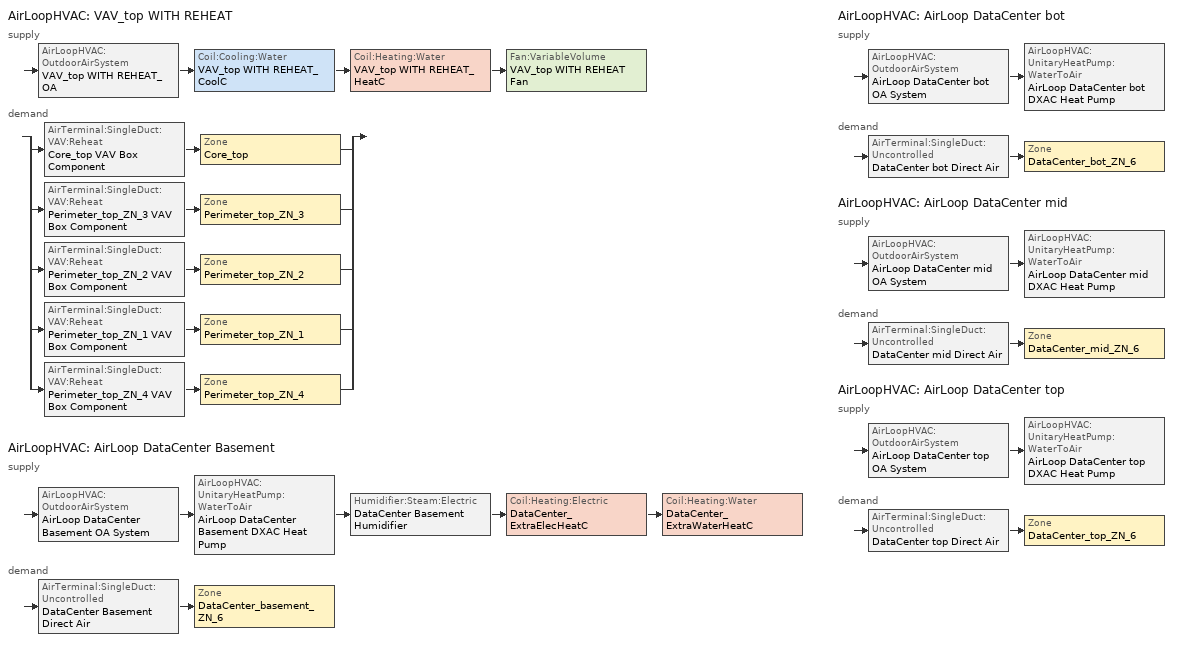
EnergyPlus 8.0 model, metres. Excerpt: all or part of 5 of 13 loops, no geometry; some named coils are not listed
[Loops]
AirLoopHVAC 'VAV_top WITH REHEAT'
 supply: AirLoopHVAC:OutdoorAirSystem 'VAV_top WITH REHEAT_OA' > Coil:Cooling:Water 'VAV_top WITH REHEAT_CoolC' > Coil:Heating:Water 'VAV_top WITH REHEAT_HeatC' > Fan:VariableVolume 'VAV_top WITH REHEAT Fan'
 demand: split
  | AirTerminal:SingleDuct:VAV:Reheat 'Core_top VAV Box Component' > Zone 'Core_top'
  | AirTerminal:SingleDuct:VAV:Reheat 'Perimeter_top_ZN_3 VAV Box Component' > Zone 'Perimeter_top_ZN_3'
  | AirTerminal:SingleDuct:VAV:Reheat 'Perimeter_top_ZN_2 VAV Box Component' > Zone 'Perimeter_top_ZN_2'
  | AirTerminal:SingleDuct:VAV:Reheat 'Perimeter_top_ZN_1 VAV Box Component' > Zone 'Perimeter_top_ZN_1'
  | AirTerminal:SingleDuct:VAV:Reheat 'Perimeter_top_ZN_4 VAV Box Component' > Zone 'Perimeter_top_ZN_4'
AirLoopHVAC 'AirLoop DataCenter Basement'
 supply: AirLoopHVAC:OutdoorAirSystem 'AirLoop DataCenter Basement OA System' > AirLoopHVAC:UnitaryHeatPump:WaterToAir 'AirLoop DataCenter Basement DXAC Heat Pump' > Humidifier:Steam:Electric 'DataCenter Basement Humidifier' > Coil:Heating:Electric 'DataCenter_ExtraElecHeatC' > Coil:Heating:Water 'DataCenter_ExtraWaterHeatC'
 demand: AirTerminal:SingleDuct:Uncontrolled 'DataCenter Basement Direct Air' > Zone 'DataCenter_basement_ZN_6'
AirLoopHVAC 'AirLoop DataCenter bot'
 supply: AirLoopHVAC:OutdoorAirSystem 'AirLoop DataCenter bot OA System' > AirLoopHVAC:UnitaryHeatPump:WaterToAir 'AirLoop DataCenter bot DXAC Heat Pump'
 demand: AirTerminal:SingleDuct:Uncontrolled 'DataCenter bot Direct Air' > Zone 'DataCenter_bot_ZN_6'
AirLoopHVAC 'AirLoop DataCenter mid'
 supply: AirLoopHVAC:OutdoorAirSystem 'AirLoop DataCenter mid OA System' > AirLoopHVAC:UnitaryHeatPump:WaterToAir 'AirLoop DataCenter mid DXAC Heat Pump'
 demand: AirTerminal:SingleDuct:Uncontrolled 'DataCenter mid Direct Air' > Zone 'DataCenter_mid_ZN_6'
AirLoopHVAC 'AirLoop DataCenter top'
 supply: AirLoopHVAC:OutdoorAirSystem 'AirLoop DataCenter top OA System' > AirLoopHVAC:UnitaryHeatPump:WaterToAir 'AirLoop DataCenter top DXAC Heat Pump'
 demand: AirTerminal:SingleDuct:Uncontrolled 'DataCenter top Direct Air' > Zone 'DataCenter_top_ZN_6'
[Sizing:Zone] Zone Cooling Design Supply Air Temperature Input Method=SupplyAirTemperature; Zone Cooling Design Supply Air Temperature {C}=12.8; Zone Heating Design Supply Air Temperature Input Method=SupplyAirTemperature; Zone Heating Design Supply Air Temperature {C}=40; Zone Cooling Design Supply Air Humidity Ratio {kg-H2O/kg-air}=0.007; Zone Heating Design Supply Air Humidity Ratio {kg-H2O/kg-air}=0.008; Zone Heating Sizing Factor=0; Cooling Design Air Flow Method=DesignDay; Cooling Design Air Flow Rate {m3/s}=0; Cooling Minimum Air Flow {m3/s}=0; Cooling Minimum Air Flow Fraction=0; Heating Design Air Flow Method=DesignDay; Heating Design Air Flow Rate {m3/s}=0
Name | Design Specification Outdoor Air Object | Zone Cooling Sizing Factor
Core_top | SZ DSOA Core_top | 0
Perimeter_top_ZN_3 | SZ DSOA Perimeter_top_ZN_3 | 0
Perimeter_top_ZN_2 | SZ DSOA Perimeter_top_ZN_2 | 0
Perimeter_top_ZN_1 | SZ DSOA Perimeter_top_ZN_1 | 0
Perimeter_top_ZN_4 | SZ DSOA Perimeter_top_ZN_4 | 0
DataCenter_basement_ZN_6 | SZ DSOA DataCenter_basement_ZN_6 | 1.2
DataCenter_bot_ZN_6 | SZ DSOA DataCenter_bot_ZN_6 | 1.2
DataCenter_mid_ZN_6 | SZ DSOA DataCenter_mid_ZN_6 | 1.2
DataCenter_top_ZN_6 | SZ DSOA DataCenter_top_ZN_6 | 1.2
[DesignSpecification:OutdoorAir]
Name | Outdoor Air Method | outside air flow per zone area {m3/s-m2} | Outdoor Air Flow per Zone {m3/s} | Outdoor Air Flow per Zone Floor Area {m3/s-m2} | Zone Outdoor Air Method | Outdoor Air Flow per Person {m3/s-person}
SZ DSOA Core_top; SZ DSOA Perimeter_top_ZN_3; SZ DSOA Perimeter_top_ZN_2; SZ DSOA Perimeter_top_ZN_1; SZ DSOA Perimeter_top_ZN_4 | Flow/Area | 0.000431773 | 0
SZ DSOA DataCenter_basement_ZN_6; SZ DSOA DataCenter_bot_ZN_6; SZ DSOA DataCenter_mid_ZN_6; SZ DSOA DataCenter_top_ZN_6 | Flow/Area |  | 0 | 0.000431773
CM DSOA Core_top; CM DSOA Perimeter_top_ZN_1; CM DSOA Perimeter_top_ZN_2; CM DSOA Perimeter_top_ZN_3; CM DSOA Perimeter_top_ZN_4 |  |  |  | 0.000431773 | Sum | 1e-08
[Sizing:System] Type of Load to Size On=Sensible; Preheat Design Temperature {C}=7; Preheat Design Humidity Ratio {kgWater/kgDryAir}=0.008; Precool Design Temperature {C}=12.8; Precool Design Humidity Ratio {kgWater/kgDryAir}=0.008; Central Cooling Design Supply Air Temperature {C}=12.8; Sizing Option=Coincident; 100% Outdoor Air in Cooling=No; 100% Outdoor Air in Heating=No; Central Cooling Design Supply Air Humidity Ratio {kg-H2O/kg-Air}=0.007; Central Heating Design Supply Air Humidity Ratio {kgWater/kgDryAir}=0.008; Cooling Design Air Flow Method=DesignDay; Cooling Design Air Flow Rate {m3/s}=0; Heating Design Air Flow Method=DesignDay; Heating Design Air Flow Rate {m3/s}=0; System Outdoor Air Method=ZoneSum
Name | Design Outdoor Air Flow Rate {m3/s} | Minimum System Air Flow Ratio | Central Heating Design Supply Air Temperature {C}
VAV_top WITH REHEAT | 2.53804 | 0.3 | 12.8
AirLoop DataCenter Basement; AirLoop DataCenter bot; AirLoop DataCenter mid; AirLoop DataCenter top | autosize | 1 | 40
[AirLoopHVAC]
Name | Design Supply Air Flow Rate {m3/s}
VAV_top WITH REHEAT | AUTOSIZE
AirLoop DataCenter Basement; AirLoop DataCenter bot; AirLoop DataCenter mid; AirLoop DataCenter top | autosize
[SetpointManager:SingleZone:Reheat] Control Variable=Temperature; Minimum Supply Air Temperature {C}=10; Maximum Supply Air Temperature {C}=50
Name | Control Zone | Setpoint Node or NodeList
DataCenter Basement SupAirTemp Manager | DataCenter_basement_ZN_6 | AirLoop DataCenter Basement Supply Air Outlet
DataCenter_bot_ZN_6 SupAirTemp Manager | DataCenter_bot_ZN_6 | AirLoop DataCenter bot Supply Air Outlet
DataCenter_mid_ZN_6 SupAirTemp Manager | DataCenter_mid_ZN_6 | AirLoop DataCenter mid Supply Air Outlet
DataCenter_top_ZN_6 SupAirTemp Manager | DataCenter_top_ZN_6 | AirLoop DataCenter top Supply Air Outlet
[SetpointManager:OutdoorAirReset]
VAV_top Supply Air Temperature Manager: Control Variable=Temperature; Setpoint at Outdoor Low Temperature {C}=15.6; Outdoor Low Temperature {C}=10; Setpoint at Outdoor High Temperature {C}=12.8; Outdoor High Temperature {C}=21.1; Setpoint Node or NodeList=VAV_top WITH REHEAT Supply Equipment Outlet Node
[SetpointManager:SingleZone:Humidity:Minimum]
DataCenter_Basement Humidifier HUMRAT setpoint: Setpoint Node or NodeList=DataCenter_Humidifier-DataCenter_ExtraElecHeatCNode
[SetpointManager:MixedAir] Control Variable=Temperature
Name | Setpoint Node or NodeList
DataCenter_ExtraElecHeatC Air Temp Manager | DataCenter_ExtraElecHeatC-DataCenter_ExtraWaterHeatCNode
VAV_top WITH REHEAT_CoolC SAT Manager | VAV_top WITH REHEAT_CoolC-VAV WITH REHEAT_HeatCNode
VAV_top WITH REHEAT_HeatC SAT Manager | VAV_top WITH REHEAT_HeatC-VAV WITH REHEAT FanNode
VAV_top WITH REHEAT_OAMixed Air Temp Manager | VAV_top WITH REHEAT_OA-VAV WITH REHEAT_CoolCNode
DataCenter Basement OAMixed Air Temp Manager | DataCenter Basement Mixed Air Outlet
DataCenter bot OAMixed Air Temp Manager | DataCenter bot Mixed Air Outlet
DataCenter mid OAMixed Air Temp Manager | DataCenter mid Mixed Air Outlet
DataCenter top OAMixed Air Temp Manager | DataCenter top Mixed Air Outlet
[Controller:WaterCoil] Control Variable=Temperature; Actuator Variable=FLOW; Maximum Actuated Flow {m3/s}=AUTOSIZE; Minimum Actuated Flow {m3/s}=0
Name | Action | Controller Convergence Tolerance {deltaC}
VAV_top WITH REHEAT_CoolC_Controller | REVERSE
VAV_top WITH REHEAT_HeatC_Controller | NORMAL | 0.0001
DataCenter_bas_HeatC_Controller | NORMAL
[Controller:OutdoorAir] Economizer Control Action Type=ModulateFlow; Lockout Type=NoLockout; Minimum Limit Type=FixedMinimum; Minimum Outdoor Air Schedule=MinOA_MotorizedDamper_Sched
Name | Minimum Outdoor Air Flow Rate {m3/s} | Maximum Outdoor Air Flow Rate {m3/s} | Economizer Control Type | Mechanical Ventilation Controller
VAV_top WITH REHEAT_OA_Controller | 0 | AUTOSIZE | DifferentialDryBulb | VAV_top WITH REHEAT_DCV
AirLoop DataCenter Basement OA Controller | autosize | autosize | DifferentialDryBulb
AirLoop DataCenter bot OA Controller; AirLoop DataCenter mid OA Controller; AirLoop DataCenter top OA Controller | 0 | autosize | NoEconomizer
[Controller:MechanicalVentilation]
VAV_top WITH REHEAT_DCV: ALWAYS_ON, Yes, VentilationRateProcedure, Core_top, CM DSOA Core_top, CM DSZAD Core_top, Perimeter_top_ZN_1, CM DSOA Perimeter_top_ZN_1, CM DSZAD Perimeter_top_ZN_1, Perimeter_top_ZN_2, CM DSOA Perimeter_top_ZN_2, CM DSZAD Perimeter_top_ZN_2, Perimeter_top_ZN_3, CM DSOA Perimeter_top_ZN_3, CM DSZAD Perimeter_top_ZN_3, Perimeter_top_ZN_4, CM DSOA Perimeter_top_ZN_4, CM DSZAD Perimeter_top_ZN_4
[DesignSpecification:ZoneAirDistribution]
CM DSZAD Core_top: Zone Air Distribution Effectiveness in Cooling Mode 1=1; Zone Air Distribution Effectiveness in Heating Mode 1=1
CM DSZAD Perimeter_top_ZN_1: Zone Air Distribution Effectiveness in Cooling Mode 2=1; Zone Air Distribution Effectiveness in Heating Mode 2=1
CM DSZAD Perimeter_top_ZN_2: Zone Air Distribution Effectiveness in Cooling Mode 3=1; Zone Air Distribution Effectiveness in Heating Mode 3=1
CM DSZAD Perimeter_top_ZN_3: Zone Air Distribution Effectiveness in Cooling Mode 4=1; Zone Air Distribution Effectiveness in Heating Mode 4=1
CM DSZAD Perimeter_top_ZN_4: Zone Air Distribution Effectiveness in Cooling Mode 5=1; Zone Air Distribution Effectiveness in Heating Mode 5=1
[Zone equipment]
Core_top: Core_top VAV Box Component
Perimeter_top_ZN_3: Perimeter_top_ZN_3 VAV Box Component
Perimeter_top_ZN_2: Perimeter_top_ZN_2 VAV Box Component
Perimeter_top_ZN_1: Perimeter_top_ZN_1 VAV Box Component
Perimeter_top_ZN_4: Perimeter_top_ZN_4 VAV Box Component
DataCenter_basement_ZN_6: DataCenter Basement Direct Air
DataCenter_bot_ZN_6: DataCenter bot Direct Air
DataCenter_mid_ZN_6: DataCenter mid Direct Air
DataCenter_top_ZN_6: DataCenter top Direct Air
[AirTerminal:SingleDuct:Uncontrolled] Availability Schedule=Always_On; Maximum Air Flow Rate {m3/s}=autosize
DataCenter Basement Direct Air; DataCenter bot Direct Air; DataCenter mid Direct Air; DataCenter top Direct Air
[AirTerminal:SingleDuct:VAV:Reheat] Availability Schedule=ALWAYS_ON; Maximum Air Flow Rate {m3/s}=AUTOSIZE; Zone Minimum Air Flow Input Method=Constant; Maximum Hot Water or Steam Flow Rate {m3/s}=AUTOSIZE; Minimum Hot Water or Steam Flow Rate {m3/s}=0; Convergence Tolerance=0.001; Damper Heating Action=reverse; Maximum Flow Fraction During Reheat=0.5; Maximum Reheat Air Temperature {C}=40
Name | Constant Minimum Air Flow Fractionrac | Reheat Coil | Constant Minimum Air Flow Fraction
Core_top VAV Box Component | 0.332755 | Core_top VAV Box Reheat Coil
Perimeter_top_ZN_3 VAV Box Component |  | Perimeter_top_ZN_3 VAV Box Reheat Coil | 0.216559
Perimeter_top_ZN_2 VAV Box Component |  | Perimeter_top_ZN_2 VAV Box Reheat Coil | 0.2
Perimeter_top_ZN_1 VAV Box Component |  | Perimeter_top_ZN_1 VAV Box Reheat Coil | 0.2
Perimeter_top_ZN_4 VAV Box Component |  | Perimeter_top_ZN_4 VAV Box Reheat Coil | 0.2
[ZoneControl:Thermostat] Control Type Schedule=Dual Zone Control Type Sched
Name | Zone or ZoneList | Control 1
Core_top Thermostat | Core_top | Core_top DualSPSched
Perimeter_top_ZN_3 Thermostat | Perimeter_top_ZN_3 | Perimeter_top_ZN_3 DualSPSched
Perimeter_top_ZN_2 Thermostat | Perimeter_top_ZN_2 | Perimeter_top_ZN_2 DualSPSched
Perimeter_top_ZN_1 Thermostat | Perimeter_top_ZN_1 | Perimeter_top_ZN_1 DualSPSched
Perimeter_top_ZN_4 Thermostat | Perimeter_top_ZN_4 | Perimeter_top_ZN_4 DualSPSched
DataCenter Basement Thermostat | DataCenter_basement_ZN_6 | DataCenter Cooling Setpoints Dual SP Control
DataCenter bot Thermostat | DataCenter_bot_ZN_6 | DataCenter Cooling Setpoints Dual SP Control
DataCenter mid Thermostat | DataCenter_mid_ZN_6 | DataCenter Cooling Setpoints Dual SP Control
DataCenter top Thermostat | DataCenter_top_ZN_6 | DataCenter Cooling Setpoints Dual SP Control
[ThermostatSetpoint:DualSetpoint]
Name | Heating Setpoint Temperature Schedule Nameating Se | Cooling Setpoint Temperature Schedule Nameedule Na | Heating Setpoint Temperature Schedule | Cooling Setpoint Temperature Schedule
Core_top DualSPSched; Perimeter_top_ZN_3 DualSPSched; Perimeter_top_ZN_2 DualSPSched; Perimeter_top_ZN_1 DualSPSched; Perimeter_top_ZN_4 DualSPSched | HTGSETP_SCH_YES_OPTIMUM | CLGSETP_SCH_YES_OPTIMUM
DataCenter Cooling Setpoints Dual SP Control |  |  | HTGSETP_DC_SCH | CLGSETP_DC_SCH
[Coil:Cooling:Water]
VAV_top WITH REHEAT_CoolC: Availability Schedule=ALWAYS_ON; Design Water Flow Rate {m3/s}=AUTOSIZE; Design Air Flow Rate {m3/s}=AUTOSIZE; Design Inlet Water Temperature {C}=AUTOSIZE; Design Inlet Air Temperature {C}=AUTOSIZE; Design Outlet Air Temperature {C}=AUTOSIZE; Design Inlet Air Humidity Ratio {kgWater/kgDryAir}=AUTOSIZE; Design Outlet Air Humidity Ratio {kgWater/kgDryAir}=AUTOSIZE; Type of Analysis=SimpleAnalysis; Heat Exchanger Configuration=CrossFlow
[Coil:Heating:Water] Rated Inlet Water Temperature {C}=82.2; Rated Outlet Water Temperature {C}=71.1
Name | Availability Schedule | Performance Input Method | Rated Capacity {W} | Rated Inlet Air Temperature {C} | Rated Outlet Air Temperature {C} | Rated Ratio for Air and Water Convection | U-Factor Times Area Value {W/K} | Maximum Water Flow Rate {m3/s}
DataCenter_ExtraWaterHeatC | DataCenter_ExtraWaterHeatC_Sch | NominalCapacity | 0 | 16.6 | 32.2 | 0.5
VAV_top WITH REHEAT_HeatC | ALWAYS_ON | UFactorTimesAreaAndDesignWaterFlowRate | AUTOSIZE | 12.8 | 40 |  | AUTOSIZE | AUTOSIZE
[Coil:Heating:Electric] Efficiency=1
Name | Availability Schedule | Nominal Capacity {W}
DataCenter_ExtraElecHeatC | DataCenter_ExtraElecHeatC_Sch | 10000000
Heat Pump DX Supp Heating Coil AirLoop DataCenter Basement; Heat Pump DX Supp Heating Coil AirLoop DataCenter bot; Heat Pump DX Supp Heating Coil AirLoop DataCenter mid; Heat Pump DX Supp Heating Coil AirLoop DataCenter top | ALWAYS_OFF | autosize
[Humidifier:Steam:Electric]
DataCenter Basement Humidifier: Availability Schedule=ALWAYS_ON; Rated Capacity {m3/s}=3.72E-5; Rated Power {W}=100000; Rated Fan Power {W}=0; Standby Power {W}=0
[AirLoopHVAC:UnitaryHeatPump:WaterToAir] Availability Schedule=Always_On; Supply Air Flow Rate {m3/s}=autosize; Heating Convergence=0.001; Cooling Convergence=0.001; Maximum Cycling Rate {cycles/hr}=2.5; Heat Pump Time Constant {s}=60; Fraction of On-Cycle Power Use=0.01; Heat Pump Fan Delay Time {s}=60; Maximum Supply Air Temperature from Supplemental Heater {C}=50; Fan Placement=BlowThrough; Supply Air Fan Operating Mode Schedule=SupplyFanSch
Name | Controlling Zone or Thermostat Location | Supply Air Fan | Heating Coil | Cooling Coil | Supplemental Heating Coil
AirLoop DataCenter Basement DXAC Heat Pump | DataCenter_basement_ZN_6 | DataCenter Basement Supply Fan | Heat Pump HEATING Mode AirLoop DataCenter Basement | Heat Pump Cooling Mode AirLoop DataCenter Basement | Heat Pump DX Supp Heating Coil AirLoop DataCenter Basement
AirLoop DataCenter bot DXAC Heat Pump | DataCenter_bot_ZN_6 | DataCenter bot Supply Fan | Heat Pump HEATING Mode AirLoop DataCenter bot | Heat Pump Cooling Mode AirLoop DataCenter bot | Heat Pump DX Supp Heating Coil AirLoop DataCenter bot
AirLoop DataCenter mid DXAC Heat Pump | DataCenter_mid_ZN_6 | DataCenter mid Supply Fan | Heat Pump HEATING Mode AirLoop DataCenter mid | Heat Pump Cooling Mode AirLoop DataCenter mid | Heat Pump DX Supp Heating Coil AirLoop DataCenter mid
AirLoop DataCenter top DXAC Heat Pump | DataCenter_top_ZN_6 | DataCenter top Supply Fan | Heat Pump HEATING Mode AirLoop DataCenter top | Heat Pump Cooling Mode AirLoop DataCenter top | Heat Pump DX Supp Heating Coil AirLoop DataCenter top
[Fan:VariableVolume]
VAV_top WITH REHEAT Fan: Availability Schedule=HVACOperationSchd; Fan Efficiency=0.61165; Pressure Rise {Pa}=1389.42; Maximum Flow Rate {m3/s}=AUTOSIZE; Fan Power Minimum Flow Rate Input Method=Fraction; Fan Power Minimum Flow Fraction=0.25; Motor Efficiency=0.941; Motor In Airstream Fraction=1; Fan Power Coefficient 1=0.0408; Fan Power Coefficient 2=0.088; Fan Power Coefficient 3=-0.0729; Fan Power Coefficient 4=0.9437; Fan Power Coefficient 5=0
[Fan:OnOff] Availability Schedule=Always_On; Maximum Flow Rate {m3/s}=autosize; Motor In Airstream Fraction=1
Name | Fan Efficiency | Pressure Rise {Pa} | Motor Efficiency
DataCenter Basement Supply Fan | 0.61425 | 1018.41 | 0.945
DataCenter bot Supply Fan; DataCenter top Supply Fan | 0.55575 | 622.5 | 0.855
DataCenter mid Supply Fan | 0.6006 | 1018.41 | 0.924
[EnergyManagementSystem:Sensor]
Name | Output:Variable or Output:Meter Index Key | Output:Variable or Output:Meter
DataCenter_Humidifier_Status | DataCenter Basement Humidifier | Humidifier Water Volume Flow Rate
DataCenter_HeatC_Status | HEAT PUMP HEATING MODE AIRLOOP DATACENTER BASEMENT | Heating Coil Electric Power
DataCenter_AfterHumidifier_Temp | DataCenter_Humidifier-DataCenter_ExtraElecHeatCNode | System Node Temperature
DataCenter_AfterElecHeatC_Temp | DataCenter_EXTRAELECHEATC-DataCenter_EXTRAWATERHEATCNODE | System Node Temperature
[EnergyManagementSystem:Actuator]
DataCenter_ExtraElecHeatC_SP: Actuated Component Unique=DataCenter_EXTRAELECHEATC-DataCenter_EXTRAWATERHEATCNODE; Actuated Component Type=System Node Setpoint; Actuated Component Control Type=Temperature Setpoint
[EnergyManagementSystem:OutputVariable]
DataCenter_ExtraElecHeatC_SP: EMS Variable=DataCenter_ExtraElecHeatC_SP; Type of Data in Variable=Averaged; Update Frequency=SystemTimeStep
[EnergyManagementSystem:InternalVariable]
DataCenter_FanDesignMass: Internal Data Index Key=DataCenter Basement Supply Fan; Internal Data Type=Fan Maximum Mass Flow Rate
[Schedule:Compact]
DataCenter_ExtraElecHeatC_Sch; DataCenter_ExtraWaterHeatC_Sch; ALWAYS_ON; SupplyFanSch: Through: 12/31, For: AllDays, Until: 24:00, 1
ALWAYS_OFF: Through: 12/31, For: AllDays, Until: 24:00, 0
HVACOperationSchd: Through: 12/31, For: Weekdays SummerDesignDay, Until: 06:00, 0, Until: 22:00, 1, Until: 24:00, 0, For: Saturday WinterDesignDay, Until: 06:00, 0, Until: 18:00, 1, Until: 24:00, 0, For: Sunday Holidays AllOtherDays, Until: 24:00, 0
HTGSETP_SCH_YES_OPTIMUM: Through: 12/31, For: WinterDesignDay, Until: 05:00, 15.6, Until: 06:00, 17.6, Until: 07:00, 19.6, Until: 22:00, 21, Until: 24:00, 15.6, For: Weekdays, Until: 04:00, 15.6, Until: 05:00, 17.8, Until: 06:00, 20, Until: 22:00, 21, Until: 24:00, 15.6, For SummerDesignDay, Until: 24:00, 15.6, For: Saturday, Until: 04:00, 15.6, Until: 05:00, 17.8, Until: 06:00, 20, Until: 17:00, 21, Until: 24:00, 15.6, For: Sunday Holidays AllOtherDays, Until: 24:00, 15.6
CLGSETP_SCH_YES_OPTIMUM: Through: 12/31, For: SummerDesignDay, Until: 05:00, 26.7, Until: 06:00, 25.7, Until: 07:00, 25, Until: 22:00, 24, Until: 24:00, 26.7, For: Weekdays, Until: 04:00, 26.7, Until: 05:00, 25.6, Until: 06:00, 25, Until: 22:00, 24, Until: 24:00, 26.7, For: Saturday, Until: 04:00, 26.7, Until: 05:00, 25.6, Until: 06:00, 25, Until: 17:00, 24, Until: 24:00, 26.7, For WinterDesignDay, Until: 24:00, 26.7, For: Sunday Holidays AllOtherDays, Until: 24:00, 26.7
MinOA_MotorizedDamper_Sched: Through: 12/31, For: Weekdays SummerDesignDay, Until: 07:00, 0, Until: 22:00, 1, Until: 24:00, 0, For: Saturday WinterDesignDay, Until: 07:00, 0, Until: 18:00, 1, Until: 24:00, 0, For: Sunday Holidays AllOtherDays, Until: 24:00, 0
Dual Zone Control Type Sched: Through: 12/31, For: AllDays, Until: 24:00, 4
CLGSETP_DC_SCH: THROUGH: 12/31, FOR SummerDesignDay, UNTIL: 24:00, 27, FOR WinterDesignDay, UNTIL: 24:00, 27, FOR:AllOtherDays, UNTIL: 24:00, 27
HTGSETP_DC_SCH: THROUGH: 12/31, FOR:AllDays, UNTIL: 24:00, 18
